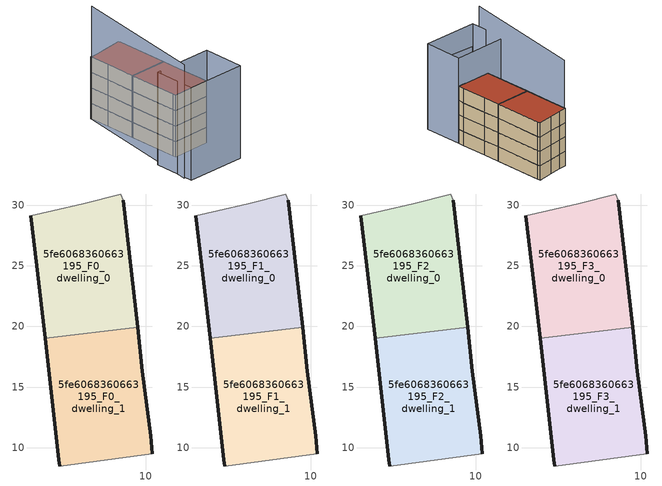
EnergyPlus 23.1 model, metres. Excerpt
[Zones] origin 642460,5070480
5fe6068360663195_F0_dwelling_0
 floor ground (EU_floor_Construction): 9.31,19.93 8.13,30.41 7.93,30.91 4.82,30.12 2.32,29.51 0.52,29.12 1.02,25.01 1.69,19.02 z0
 wall outside (EU_wall_Construction): 8.13,30.41 9.31,19.93 / 1.69,19.02 1.02,25.01 0.52,29.12 z0:3
 wall adiabatic (EU_wall_Construction): 0.52,29.12 2.32,29.51 4.82,30.12 7.93,30.91 8.13,30.41 z0:3
 wall to 5fe6068360663195_F0_dwelling_1 (EU_wall_Construction): 9.31,19.93 1.69,19.02 z0:3
5fe6068360663195_F0_dwelling_1
 floor ground (EU_floor_Construction): 10.52,9.5 10.42,11 9.72,16.3 9.31,19.93 1.69,19.02 2.82,9 2.92,8.5 z0
 wall outside (EU_wall_Construction): 2.92,8.5 2.82,9 1.69,19.02 / 9.31,19.93 9.72,16.3 10.42,11 10.52,9.5 z0:3
 wall adiabatic (EU_wall_Construction): 10.52,9.5 2.92,8.5 z0:3
5fe6068360663195_F1_dwelling_0
 floor to 5fe6068360663195_F0_dwelling_0 (EU_floor_Construction): 9.31,19.93 8.13,30.41 7.93,30.91 4.82,30.12 2.32,29.51 0.52,29.12 1.02,25.01 1.69,19.02 z3
 wall outside (EU_wall_Construction): 8.13,30.41 9.31,19.93 / 1.69,19.02 1.02,25.01 0.52,29.12 z3:6
 wall adiabatic (EU_wall_Construction): 0.52,29.12 2.32,29.51 4.82,30.12 7.93,30.91 8.13,30.41 z3:6
 wall to 5fe6068360663195_F1_dwelling_1 (EU_wall_Construction): 9.31,19.93 1.69,19.02 z3:6
5fe6068360663195_F1_dwelling_1
 floor to 5fe6068360663195_F0_dwelling_1 (EU_floor_Construction): 10.52,9.5 10.42,11 9.72,16.3 9.31,19.93 1.69,19.02 2.82,9 2.92,8.5 z3
 wall outside (EU_wall_Construction): 2.92,8.5 2.82,9 1.69,19.02 / 9.31,19.93 9.72,16.3 10.42,11 10.52,9.5 z3:6
 wall adiabatic (EU_wall_Construction): 10.52,9.5 2.92,8.5 z3:6
5fe6068360663195_F2_dwelling_0
 floor to 5fe6068360663195_F1_dwelling_0 (EU_floor_Construction): 9.31,19.93 8.13,30.41 7.93,30.91 4.82,30.12 2.32,29.51 0.52,29.12 1.02,25.01 1.69,19.02 z6
 wall outside (EU_wall_Construction): 8.13,30.41 9.31,19.93 / 1.69,19.02 1.02,25.01 0.52,29.12 z6:9
 wall adiabatic (EU_wall_Construction): 0.52,29.12 2.32,29.51 4.82,30.12 7.93,30.91 8.13,30.41 z6:9
 wall to 5fe6068360663195_F2_dwelling_1 (EU_wall_Construction): 9.31,19.93 1.69,19.02 z6:9
5fe6068360663195_F2_dwelling_1
 floor to 5fe6068360663195_F1_dwelling_1 (EU_floor_Construction): 10.52,9.5 10.42,11 9.72,16.3 9.31,19.93 1.69,19.02 2.82,9 2.92,8.5 z6
 wall outside (EU_wall_Construction): 2.92,8.5 2.82,9 1.69,19.02 / 9.31,19.93 9.72,16.3 10.42,11 10.52,9.5 z6:9
 wall adiabatic (EU_wall_Construction): 10.52,9.5 2.92,8.5 z6:9
5fe6068360663195_F3_dwelling_0
 floor to 5fe6068360663195_F2_dwelling_0 (EU_floor_Construction): 9.31,19.93 8.13,30.41 7.93,30.91 4.82,30.12 2.32,29.51 0.52,29.12 1.02,25.01 1.69,19.02 z9
 wall outside (EU_wall_Construction): 8.13,30.41 9.31,19.93 / 1.69,19.02 1.02,25.01 0.52,29.12 z9:12
 wall adiabatic (EU_wall_Construction): 0.52,29.12 2.32,29.51 4.82,30.12 7.93,30.91 8.13,30.41 z9:12
 wall to 5fe6068360663195_F3_dwelling_1 (EU_wall_Construction): 9.31,19.93 1.69,19.02 z9:12
 roof outside (EU_roof_Construction): 8.13,30.41 9.31,19.93 1.69,19.02 1.02,25.01 0.52,29.12 2.32,29.51 4.82,30.12 7.93,30.91 z12
5fe6068360663195_F3_dwelling_1
 floor to 5fe6068360663195_F2_dwelling_1 (EU_floor_Construction): 10.52,9.5 10.42,11 9.72,16.3 9.31,19.93 1.69,19.02 2.82,9 2.92,8.5 z9
 wall outside (EU_wall_Construction): 2.92,8.5 2.82,9 1.69,19.02 / 9.31,19.93 9.72,16.3 10.42,11 10.52,9.5 z9:12
 wall adiabatic (EU_wall_Construction): 10.52,9.5 2.92,8.5 z9:12
 roof outside (EU_roof_Construction): 9.31,19.93 9.72,16.3 10.42,11 10.52,9.5 2.92,8.5 2.82,9 1.69,19.02 z12
shading: 0.4,0.8 11.34,1.3 z0:13.6; 10.52,9.5 11.42,1.29 / 11.42,1.29 -0.39,0 / -0.39,0 -1.29,8.21 / -1.29,8.21 10.52,9.5 z0:17.9; 0.48,28.8 -0.86,1.32 z0:22
[Building]
EU S2 Campaign: North Axis=0; Terrain=City; Solar Distribution=FullExterior
[Site:Location]
Lyon-Bron: Latitude=45.75; Longitude=5; Time Zone=1; Elevation=198
[SizingPeriod:WeatherFileDays]
AnnualSizingPeriod: Begin Month=1; Begin Day of Month=1; End Month=12; End Day of Month=31; Day of Week for Start Day=Monday; Use Weather File Daylight Saving Period=No; Use Weather File Rain and Snow Indicators=No
[MATERIAL]
EU_InternalMass_Material: Roughness=MediumRough; Thickness=0.1; Conductivity=1; Density=1800; Specific Heat=900; Thermal Absorptance=0.9; Solar Absorptance=0.7; Visible Absorptance=0.7
[MATERIAL:NOMASS] Roughness=MediumRough; Thermal Absorptance=0.9; Solar Absorptance=0.7; Visible Absorptance=0.7
Name | Thermal Resistance
EU_wall_NoMass | 2.20426
EU_roof_NoMass | 1.82421
EU_floor_NoMass | 2.14752
[CONSTRUCTION]
EU_wall_Construction: EU_wall_NoMass
EU_roof_Construction: EU_roof_NoMass
EU_floor_Construction: EU_floor_NoMass
EU_InternalMass_Construction: EU_InternalMass_Material
[ZONE] Type=1; Multiplier=1; Ceiling Height=autocalculate; Floor Area=autocalculate; Part of Total Floor Area=Yes
Name | Volume
5fe6068360663195_F0_dwelling_0 | 244.053
5fe6068360663195_F1_dwelling_0; 5fe6068360663195_F2_dwelling_0; 5fe6068360663195_F3_dwelling_0 | 244.052
5fe6068360663195_F0_dwelling_1 | 244.031
5fe6068360663195_F1_dwelling_1; 5fe6068360663195_F2_dwelling_1; 5fe6068360663195_F3_dwelling_1 | 244.033
[INTERNALMASS] Construction=EU_InternalMass_Construction
Name | Zone or ZoneList | Surface Area
5fe6068360663195_F0_dwelling_0_EU_InternalMass | 5fe6068360663195_F0_dwelling_0 | 81.3509
5fe6068360663195_F0_dwelling_1_EU_InternalMass | 5fe6068360663195_F0_dwelling_1 | 81.344
5fe6068360663195_F1_dwelling_0_EU_InternalMass | 5fe6068360663195_F1_dwelling_0 | 81.3509
5fe6068360663195_F1_dwelling_1_EU_InternalMass | 5fe6068360663195_F1_dwelling_1 | 81.344
5fe6068360663195_F2_dwelling_0_EU_InternalMass | 5fe6068360663195_F2_dwelling_0 | 81.3509
5fe6068360663195_F2_dwelling_1_EU_InternalMass | 5fe6068360663195_F2_dwelling_1 | 81.344
5fe6068360663195_F3_dwelling_0_EU_InternalMass | 5fe6068360663195_F3_dwelling_0 | 81.3509
5fe6068360663195_F3_dwelling_1_EU_InternalMass | 5fe6068360663195_F3_dwelling_1 | 81.344
[OTHEREQUIPMENT] Fuel Type=Electricity; Design Level Calculation Method=Watts/Area; Power per Zone Floor Area=1; Fraction Latent=0; Fraction Radiant=0; Fraction Lost=0; Carbon Dioxide Generation Rate=0; EndUse Subcategory=EU_Step8_InternalGains
Name | Zone or ZoneList or Space or SpaceList | Schedule
EU_Step8_InternalGain_5fe6068360663195_F0_dwelling_0_f000 | 5fe6068360663195_F0_dwelling_0 | EU_Step8_GainSchedule_5fe6068360663195_F0_dwelling_0_f000
EU_Step8_InternalGain_5fe6068360663195_F0_dwelling_1_f000 | 5fe6068360663195_F0_dwelling_1 | EU_Step8_GainSchedule_5fe6068360663195_F0_dwelling_1_f000
EU_Step8_InternalGain_5fe6068360663195_F1_dwelling_0_f000 | 5fe6068360663195_F1_dwelling_0 | EU_Step8_GainSchedule_5fe6068360663195_F1_dwelling_0_f000
EU_Step8_InternalGain_5fe6068360663195_F1_dwelling_1_f000 | 5fe6068360663195_F1_dwelling_1 | EU_Step8_GainSchedule_5fe6068360663195_F1_dwelling_1_f000
EU_Step8_InternalGain_5fe6068360663195_F2_dwelling_0_f000 | 5fe6068360663195_F2_dwelling_0 | EU_Step8_GainSchedule_5fe6068360663195_F2_dwelling_0_f000
EU_Step8_InternalGain_5fe6068360663195_F2_dwelling_1_f000 | 5fe6068360663195_F2_dwelling_1 | EU_Step8_GainSchedule_5fe6068360663195_F2_dwelling_1_f000
EU_Step8_InternalGain_5fe6068360663195_F3_dwelling_0_f000 | 5fe6068360663195_F3_dwelling_0 | EU_Step8_GainSchedule_5fe6068360663195_F3_dwelling_0_f000
EU_Step8_InternalGain_5fe6068360663195_F3_dwelling_1_f000 | 5fe6068360663195_F3_dwelling_1 | EU_Step8_GainSchedule_5fe6068360663195_F3_dwelling_1_f000
[ZONEVENTILATION:DESIGNFLOWRATE] Schedule=EU_AlwaysOn; Design Flow Rate Calculation Method=AirChanges/Hour; Air Changes per Hour=0.567084; Ventilation Type=Natural; Fan Pressure Rise=0; Fan Total Efficiency=1; Constant Term Coefficient=1; Temperature Term Coefficient=0; Velocity Term Coefficient=0; Velocity Squared Term Coefficient=0; Minimum Indoor Temperature=-100; Maximum Indoor Temperature=100; Delta Temperature=-100; Minimum Outdoor Temperature=-100; Maximum Outdoor Temperature=100; Maximum Wind Speed=40
Name | Zone or ZoneList or Space or SpaceList
EU_ConstantAir_5fe6068360663195_F0_dwelling_0 | 5fe6068360663195_F0_dwelling_0
EU_ConstantAir_5fe6068360663195_F0_dwelling_1 | 5fe6068360663195_F0_dwelling_1
EU_ConstantAir_5fe6068360663195_F1_dwelling_0 | 5fe6068360663195_F1_dwelling_0
EU_ConstantAir_5fe6068360663195_F1_dwelling_1 | 5fe6068360663195_F1_dwelling_1
EU_ConstantAir_5fe6068360663195_F2_dwelling_0 | 5fe6068360663195_F2_dwelling_0
EU_ConstantAir_5fe6068360663195_F2_dwelling_1 | 5fe6068360663195_F2_dwelling_1
EU_ConstantAir_5fe6068360663195_F3_dwelling_0 | 5fe6068360663195_F3_dwelling_0
EU_ConstantAir_5fe6068360663195_F3_dwelling_1 | 5fe6068360663195_F3_dwelling_1
[HVACTEMPLATE:THERMOSTAT] Constant Heating Setpoint=20; Constant Cooling Setpoint=50
EU_HeatOnly_5fe6068360663195_F0_dwelling_0; EU_HeatOnly_5fe6068360663195_F0_dwelling_1; EU_HeatOnly_5fe6068360663195_F1_dwelling_0; EU_HeatOnly_5fe6068360663195_F1_dwelling_1; EU_HeatOnly_5fe6068360663195_F2_dwelling_0; EU_HeatOnly_5fe6068360663195_F2_dwelling_1; EU_HeatOnly_5fe6068360663195_F3_dwelling_0; EU_HeatOnly_5fe6068360663195_F3_dwelling_1
[HVACTEMPLATE:ZONE:IDEALLOADSAIRSYSTEM] System Availability Schedule=EU_AlwaysOn; Maximum Heating Supply Air Temperature=50; Minimum Cooling Supply Air Temperature=13; Maximum Heating Supply Air Humidity Ratio=0.0156; Minimum Cooling Supply Air Humidity Ratio=0.0077; Heating Limit=NoLimit; Cooling Limit=NoLimit; Heating Availability Schedule=EU_AlwaysOn; Cooling Availability Schedule=EU_CoolingOff; Dehumidification Control Type=ConstantSensibleHeatRatio; Cooling Sensible Heat Ratio=0.7; Dehumidification Setpoint=60; Humidification Control Type=None; Humidification Setpoint=30; Outdoor Air Method=None; Outdoor Air Flow Rate per Person=0.00944; Outdoor Air Flow Rate per Zone Floor Area=0; Outdoor Air Flow Rate per Zone=0; Demand Controlled Ventilation Type=None; Outdoor Air Economizer Type=NoEconomizer; Heat Recovery Type=None; Sensible Heat Recovery Effectiveness=0.7; Latent Heat Recovery Effectiveness=0.65
Name | Template Thermostat
5fe6068360663195_F0_dwelling_0 | EU_HeatOnly_5fe6068360663195_F0_dwelling_0
5fe6068360663195_F0_dwelling_1 | EU_HeatOnly_5fe6068360663195_F0_dwelling_1
5fe6068360663195_F1_dwelling_0 | EU_HeatOnly_5fe6068360663195_F1_dwelling_0
5fe6068360663195_F1_dwelling_1 | EU_HeatOnly_5fe6068360663195_F1_dwelling_1
5fe6068360663195_F2_dwelling_0 | EU_HeatOnly_5fe6068360663195_F2_dwelling_0
5fe6068360663195_F2_dwelling_1 | EU_HeatOnly_5fe6068360663195_F2_dwelling_1
5fe6068360663195_F3_dwelling_0 | EU_HeatOnly_5fe6068360663195_F3_dwelling_0
5fe6068360663195_F3_dwelling_1 | EU_HeatOnly_5fe6068360663195_F3_dwelling_1
[SIZING:ZONE] Zone Cooling Design Supply Air Temperature Input Method=SupplyAirTemperature; Zone Cooling Design Supply Air Temperature=13; Zone Heating Design Supply Air Temperature Input Method=SupplyAirTemperature; Zone Heating Design Supply Air Temperature=50; Zone Cooling Design Supply Air Humidity Ratio=0.008; Zone Heating Design Supply Air Humidity Ratio=0.008; Cooling Design Air Flow Method=DesignDay; Cooling Design Air Flow Rate=0; Cooling Minimum Air Flow per Zone Floor Area=0.000762; Cooling Minimum Air Flow=0; Cooling Minimum Air Flow Fraction=0.2; Heating Design Air Flow Method=DesignDay; Heating Design Air Flow Rate=0; Heating Maximum Air Flow per Zone Floor Area=0.002032; Heating Maximum Air Flow=0.141576; Heating Maximum Air Flow Fraction=0.3; Account for Dedicated Outdoor Air System=No; Dedicated Outdoor Air System Control Strategy=NeutralSupplyAir; Dedicated Outdoor Air Low Setpoint Temperature for Design=autosize; Dedicated Outdoor Air High Setpoint Temperature for Design=autosize; Zone Load Sizing Method=Sensible Load Only No Latent Load; Zone Latent Cooling Design Supply Air Humidity Ratio Input Method=HumidityRatioDifference; Zone Cooling Design Supply Air Humidity Ratio Difference=0.005; Zone Latent Heating Design Supply Air Humidity Ratio Input Method=HumidityRatioDifference; Zone Humidification Design Supply Air Humidity Ratio Difference=0.005
5fe6068360663195_F0_dwelling_0; 5fe6068360663195_F0_dwelling_1; 5fe6068360663195_F1_dwelling_0; 5fe6068360663195_F1_dwelling_1; 5fe6068360663195_F2_dwelling_0; 5fe6068360663195_F2_dwelling_1; 5fe6068360663195_F3_dwelling_0; 5fe6068360663195_F3_dwelling_1
[SCHEDULE:CONSTANT]
Name | Hourly Value
EU_AlwaysOn | 1
EU_CoolingOff | 0
[SCHEDULE:FILE] Column Number=1; Rows to Skip at Top=0; Number of Hours of Data=8760; Column Separator=Comma; Interpolate to Timestep=No; Minutes per Item=60; Adjust Schedule for Daylight Savings=Yes
Name | File
EU_Step8_GainSchedule_5fe6068360663195_F0_dwelling_0_f000 | ../../schedules/5fe6068360663195/5fe6068360663195_F0_dwelling_0_f000_gain.csv
EU_Step8_GainSchedule_5fe6068360663195_F0_dwelling_1_f000 | ../../schedules/5fe6068360663195/5fe6068360663195_F0_dwelling_1_f000_gain.csv
EU_Step8_GainSchedule_5fe6068360663195_F1_dwelling_0_f000 | ../../schedules/5fe6068360663195/5fe6068360663195_F1_dwelling_0_f000_gain.csv
EU_Step8_GainSchedule_5fe6068360663195_F1_dwelling_1_f000 | ../../schedules/5fe6068360663195/5fe6068360663195_F1_dwelling_1_f000_gain.csv
EU_Step8_GainSchedule_5fe6068360663195_F2_dwelling_0_f000 | ../../schedules/5fe6068360663195/5fe6068360663195_F2_dwelling_0_f000_gain.csv
EU_Step8_GainSchedule_5fe6068360663195_F2_dwelling_1_f000 | ../../schedules/5fe6068360663195/5fe6068360663195_F2_dwelling_1_f000_gain.csv
EU_Step8_GainSchedule_5fe6068360663195_F3_dwelling_0_f000 | ../../schedules/5fe6068360663195/5fe6068360663195_F3_dwelling_0_f000_gain.csv
EU_Step8_GainSchedule_5fe6068360663195_F3_dwelling_1_f000 | ../../schedules/5fe6068360663195/5fe6068360663195_F3_dwelling_1_f000_gain.csv
